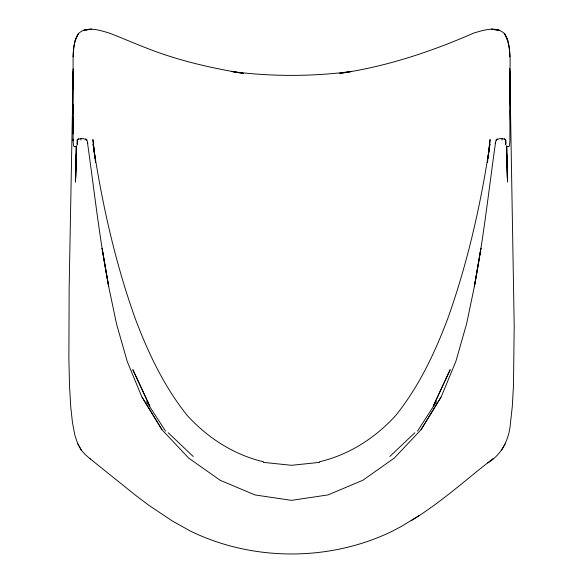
<?xml version="1.0" encoding="UTF-8"?>
<svg xmlns="http://www.w3.org/2000/svg" width="583" height="583" viewBox="0 0 583 583"><rect width="100%" height="100%" fill="white"/><g stroke="black" fill="none" stroke-linecap="round" stroke-linejoin="round"><path stroke-width="0.87" d="M73.101 68.874L73.064 88.959L73.101 81.132M73.524 145.998L73.101 140.802L73.101 104.503M509.899 104.197L509.899 68.451M505.658 140.335L505.804 144.978M73.072 77.459L69.144 288.432L68.874 358.96L69.523 385.742L70.725 406.715L72.481 422.69L74.843 435.071L77.634 443.546L81.248 450.032L85.227 454.594L89.891 458.588L135.584 495.302L148.476 505.031L172.335 520.991L190.422 531.084C253.007 561.597 329.993 561.597 392.578 531.084L401.986 526.092L419.09 515.634M505.68 139.92L505.709 144.067L505.665 140.962M509.863 76.694L509.899 73.968M509.863 74.624L509.899 71.614L509.899 84.367M72.569 124.981L72.605 122.394M72.627 120.674L72.773 110.333M72.627 120.615L72.831 104.896M75.958 155.107L75.637 178.281L76.023 155.617M80.986 140.102L81.008 138.339M76.293 145.626L75.506 181.983L76.016 155.625M75.506 181.983L76.089 154.983M76.06 156.229L76.293 146.457M73.101 56.894C73.487 48.797 73.837 40.205 78.683 33.318C87.202 25.892 99.46 30.229 108.977 32.969C123.042 38.318 136.779 44.483 150.888 49.744C180.606 61.077 211.906 68.167 243.249 73.371L231.517 71.49C271.277 76.686 311.723 76.686 351.483 71.49L339.751 73.371C386.383 66.637 430.983 51.749 474.023 32.969C483.635 30.207 496.629 25.601 504.769 33.923C513.47 50.83 508.609 70.711 509.936 88.959L509.899 81.132M77.196 144.978L77.342 140.335M487.526 162.358L487.716 160.595M488.015 157.935L490.106 139.475L487.381 162.293M487.432 162.307L487.672 160.558M487.913 158.816L489.953 143.979C481.062 203.088 468.003 261.716 447.941 318.099C434.925 352.766 418.937 386.595 395.624 415.621C375.175 437.979 349.1 454.798 319.448 461.787M495.455 143.054C488.7 190.874 483.482 238.928 474.343 286.391L480.939 248.241L474.526 285.743L466.633 323.66L455.855 361.431L441.2 396.899L420.992 429.737L394.436 457.954L362.896 480.232L328.032 494.909L291.515 500.36L254.997 494.938L220.148 480.283L188.622 458.034L162.067 429.824L142.15 397.293M496.359 139.884L496.308 140.212C498.611 138.156 502.597 138.062 505.177 139.65M75.156 40.424L78.683 33.318C73.99 40.234 73.451 48.79 73.101 56.886L73.101 108.474M509.476 145.998L509.899 140.802L509.899 100.036M495.215 143.25L496.177 139.854L497.27 138.834M77.175 140.219L78.603 138.543M487.709 462.982C501.788 454.521 509.265 439.283 510.438 423.2L512.275 406.715L513.477 385.742L514.199 325.569L509.928 77.459M501.752 450.032L505.111 443.969M420.992 429.737L440.901 397.22M417.479 431.121L436.543 401.585M389.794 456.525L414.841 432.732M493.109 458.588C465.999 479.547 440.588 502.889 411.153 520.663M77.823 139.65C80.403 138.062 84.389 138.156 86.692 140.212L86.641 139.884M76.249 146.632L74.209 146.632M508.791 146.632L506.751 146.632M76.242 146.42L74.216 146.42M508.784 146.42L506.758 146.42M319.593 462.355L291.5 465.314L263.407 462.355M263.552 461.787C233.9 454.798 207.825 437.979 187.376 415.621C164.063 386.595 148.075 352.766 135.059 318.099C114.997 261.716 101.938 203.088 93.047 143.979L95.087 158.816M504.397 138.543L505.825 140.219M89.891 458.588L90.27 458.894M85.73 138.834L86.823 139.854L87.785 143.25M168.188 432.71L193.228 456.504M146.464 401.57L165.536 431.107M161.928 429.569L141.931 397.081L127.254 361.577L116.498 323.849L108.54 285.838L102.091 248.278L108.693 286.435C99.525 238.964 94.3 190.889 87.545 143.054M77.889 443.969L81.248 450.032M507.844 40.424L504.317 33.318C509.163 40.205 509.513 48.797 509.899 56.894M95.328 160.558L95.568 162.307M95.619 162.293L92.894 139.475L94.985 157.935M95.284 160.595L95.474 162.358M506.707 146.457L506.94 156.229M506.707 145.626L507.494 181.983L506.984 155.625M506.977 155.617L507.363 178.281L507.042 155.107M510.227 110.333L510.373 120.674M510.395 122.394L510.431 124.981M501.992 138.339L502.014 140.102M510.373 120.615L510.008 89.257M77.335 140.962L77.291 144.067L77.32 139.92M73.101 73.968L73.137 76.694M73.101 71.614L73.137 74.624M509.899 91.021L509.899 95.605M73.101 108.963L73.101 113.379M73.101 117.045L73.101 121.271M73.101 121.971L73.101 133.769M73.101 139.118L73.101 140.802M445.74 379.19L433.264 406.096L450.207 369.666L445.74 379.19M90.059 29.339L83.369 30.382L91.531 29.15L90.059 29.339M492.941 29.339L491.469 29.15L499.631 30.382L492.941 29.339M137.289 379.169L132.807 369.658L149.758 406.074L137.289 379.169"/></g></svg>
